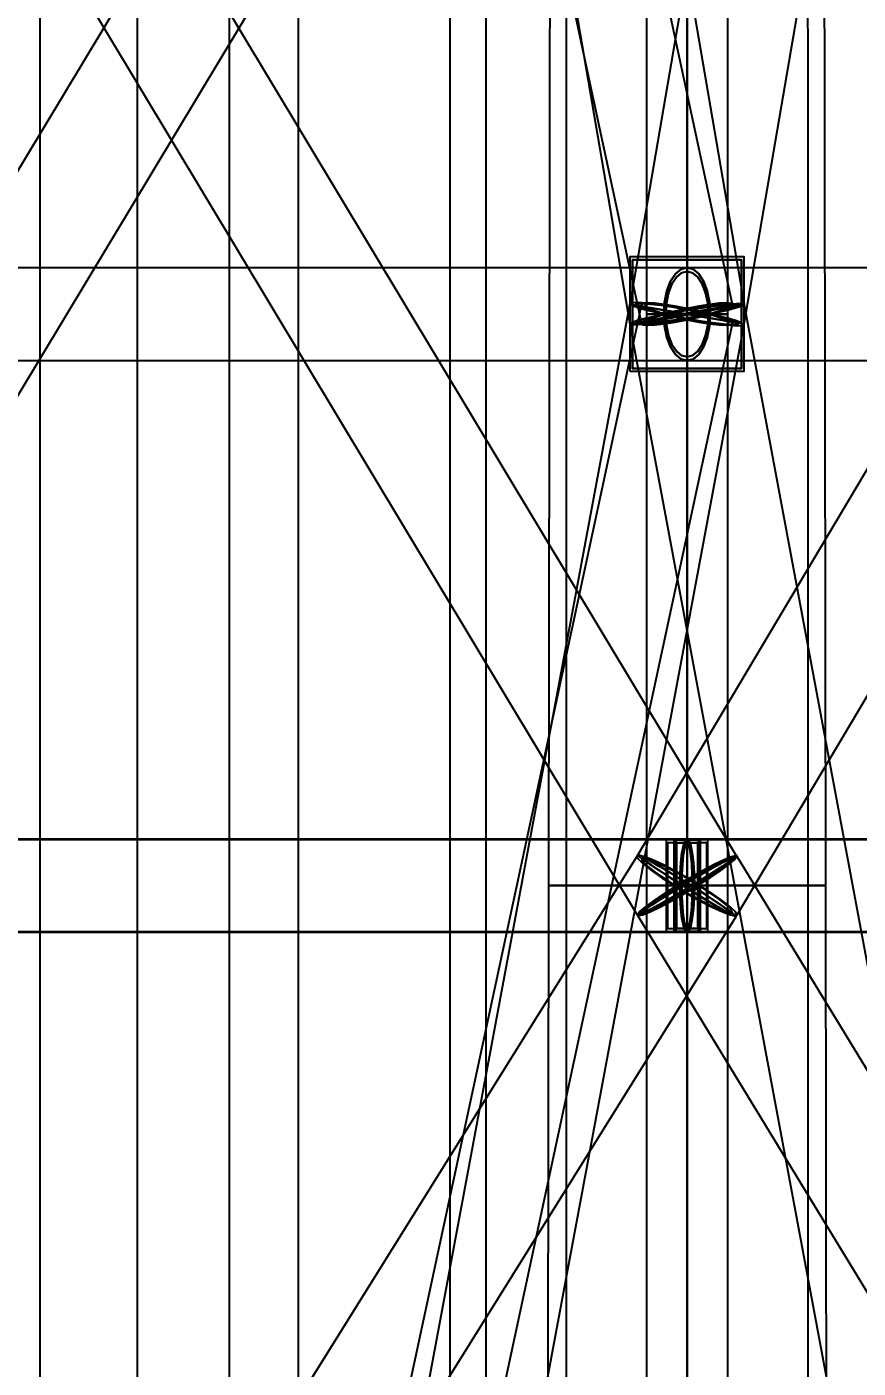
# Model space of a CAD drawing. Header units: millimetres. Extents: x -123812 to 252100, y -3000 to 639000.
# Drawn here: x -2886 to 748, y 270389 to 276257 of the extents above; entities that cross this region are included whole.
import ezdxf

# ---------------------------------------------------------------- set-up
doc = ezdxf.new("R2010")
doc.units = ezdxf.units.MM
for name, color, linetype, lineweight in [('D-BMK-AXIS', 7, 'Continuous', 13), ('D-STR-CORE', 7, 'Continuous', 25), ('D-STR-DIM', 7, 'Continuous', 13), ('D-STR-STRC', 7, 'Continuous', 25)]:
    doc.layers.add(name, color=color, linetype=linetype, lineweight=lineweight)
doc.styles.add('OpenSansCondensed-Light', font='OpenSansCondensed-Light.ttf')
doc.styles.add('TOWER_UNICODE', font='Arial Unicode.ttf')
doc.dimstyles.new('EZDXF', dxfattribs={"dimtxt": 0.25, "dimasz": 0.175, "dimexe": 0.375, "dimexo": 0.125, "dimgap": 0.1, "dimtad": 1, "dimlfac": 100, "dimzin": 12, "dimdsep": 46, "dimtxsty": 'OpenSansCondensed-Light', "dimblk": 'ARCHTICK', "dimcen": 2.5, "dimazin": 3, "dimtfac": 0.5, "dimtmove": 2, "dimatfit": 3})

# ---------------------------------------------------------------- blocks, each defined once
blk = doc.blocks.new('_ARCHTICK')
at = {"color": 0, "linetype": 'BYBLOCK', "const_width": 0.15}
blk.add_lwpolyline([(-0.5, -0.5), (0.5, 0.5)], dxfattribs=at)

msp = doc.modelspace()

# ---------------------------------------------------------------- linework, layer by layer
at = {"layer": 'D-BMK-AXIS'}
msp.add_line((0, -3000), (0, 639000), dxfattribs=at)
at = {"layer": 'D-STR-CORE'}
for points in [[(-3464.1, 100000), (-3464.1, 375000), (-2404.2, 375000), (-2404.2, 100000)], [(-3464.1, 100000), (-3464.1, 375000), (-2404.2, 375000), (-2404.2, 100000)], [(-2828.4, 100000), (-2828.4, 375000), (-1700, 375000), (-1700, 100000)], [(-2828.4, 100000), (-2828.4, 375000), (-1700, 375000), (-1700, 100000)], [(-2000, 100000), (-2000, 375000), (-880, 375000), (-880, 100000)], [(-2000, 100000), (-2000, 375000), (-880, 375000), (-880, 100000)], [(-1035.3, 100000), (-1035.3, 375000), (0, 375000), (0, 100000)], [(-1035.3, 100000), (-1035.3, 375000), (0, 375000), (0, 100000)], [(0, 100000), (0, 375000), (1035.3, 375000), (1035.3, 100000)], [(0, 100000), (0, 375000), (1035.3, 375000), (1035.3, 100000)]]:
    msp.add_lwpolyline(points, close=True, dxfattribs=at)
at = {"layer": 'D-STR-STRC'}
for points in [[(-5568.1, 299958), (-198.7, 274958), (-192, 274952.9), (-172.1, 274951.1), (-140.5, 274952.6), (-99.4, 274957.3), (-51.4, 274965), (0, 274975), (51.4, 274986.7), (99.4, 274999.4), (140.5, 275012), (172.1, 275023.9), (192, 275034.1), (198.7, 275042), (-5170.6, 300042)], [(-4535.1, 299957.3), (-250.4, 274957.3), (-241.8, 274954.3), (-216.8, 274954.4), (-177, 274957.6), (-125.2, 274963.7), (-64.8, 274972.3), (0, 274982.7), (64.8, 274994.4), (125.2, 275006.4), (177, 275018), (216.8, 275028.4), (241.8, 275036.8), (250.4, 275042.7), (-4034.4, 300042.7)], [(4034.4, 300042.9), (-250.3, 275042.9), (-241.8, 275041.4), (-216.8, 275037.1), (-177, 275030.3), (-125.2, 275021.4), (-64.8, 275011), (0, 274999.9), (64.8, 274988.8), (125.2, 274978.5), (177, 274969.6), (216.8, 274962.8), (241.8, 274958.5), (250.3, 274957.1), (4535.1, 299957.1)], [(-216.8, 280131.3), (-4729.9, 272631.3), (-4727.7, 272626.8), (-4711, 272613.7), (-4680.7, 272592.8), (-4639.1, 272565.6), (-4588.8, 272534), (-4533.4, 272500), (-4476.6, 272466), (-4422.3, 272434.4), (-4374.2, 272407.2), (-4335.6, 272386.3), (-4309, 272373.2), (-4296.4, 272368.7), (216.8, 279868.7)], [(-4725.7, 279872.1), (-217.8, 272372.1), (-213.2, 272367.6), (-194.2, 272372.1), (-161.9, 272385.3), (-118.6, 272406.4), (-67.2, 272433.8), (-11.2, 272465.7), (45.5, 272500), (99.1, 272534.3), (146, 272566.2), (183, 272593.6), (207.4, 272614.7), (217.8, 272627.9), (-4290.2, 280127.9)], [(4236.7, 280127.7), (-218.9, 272627.7), (-211.5, 272614.5), (-189.8, 272593.5), (-155, 272566.1), (-109.8, 272534.2), (-57, 272500), (-0.4, 272465.8), (56.3, 272433.9), (109.1, 272406.5), (154.5, 272385.5), (189.4, 272372.3), (211.3, 272367.8), (218.9, 272372.3), (4674.5, 279872.3)], [(-5369.4, 274796.8), (0, 274796.8), (26.3, 274803.7), (50.8, 274824), (71.8, 274856.3), (88, 274898.4), (98.1, 274947.4), (101.6, 275000), (98.1, 275052.6), (88, 275101.6), (71.8, 275143.7), (50.8, 275176), (26.3, 275196.3), (0, 275203.2), (-5369.4, 275203.2)], [(-5369.4, 274796.8), (0, 274796.8), (26.3, 274803.7), (50.8, 274824), (71.8, 274856.3), (88, 274898.4), (98.1, 274947.4), (101.6, 275000), (98.1, 275052.6), (88, 275101.6), (71.8, 275143.7), (50.8, 275176), (26.3, 275196.3), (0, 275203.2), (-5369.4, 275203.2)], [(5369.4, 275203.2), (0, 275203.2), (-26.3, 275196.3), (-50.8, 275176), (-71.8, 275143.7), (-88, 275101.6), (-98.1, 275052.6), (-101.6, 275000), (-98.1, 274947.4), (-88, 274898.4), (-71.8, 274856.3), (-50.8, 274824), (-26.3, 274803.7), (0, 274796.8), (5369.4, 274796.8)], [(5369.4, 275203.2), (0, 275203.2), (-26.3, 275196.3), (-50.8, 275176), (-71.8, 275143.7), (-88, 275101.6), (-98.1, 275052.6), (-101.6, 275000), (-98.1, 274947.4), (-88, 274898.4), (-71.8, 274856.3), (-50.8, 274824), (-26.3, 274803.7), (0, 274796.8), (5369.4, 274796.8)], [(-5170.6, 249958), (198.7, 274958), (192, 274965.9), (172.1, 274976.1), (140.5, 274988), (99.4, 275000.6), (51.4, 275013.3), (0, 275025), (-51.4, 275035), (-99.4, 275042.7), (-140.5, 275047.4), (-172.1, 275048.9), (-192, 275047.1), (-198.7, 275042), (-5568.1, 250042)], [(-4415.2, 249953.7), (249.7, 274953.7), (241.2, 274960.7), (216.3, 274970.3), (176.6, 274982), (124.9, 274994.9), (64.6, 275008.1), (0, 275020.8), (-64.6, 275032.1), (-124.9, 275041.2), (-176.6, 275047.4), (-216.3, 275050.5), (-241.2, 275050.1), (-249.7, 275046.3), (-4914.7, 250046.3)], [(4914.6, 250046.6), (249.7, 275046.6), (241.2, 275045.9), (216.2, 275042.2), (176.6, 275035.5), (124.8, 275026.4), (64.6, 275015.6), (0, 275003.6), (-64.6, 274991.5), (-124.8, 274979.9), (-176.6, 274969.6), (-216.2, 274961.5), (-241.2, 274955.9), (-249.7, 274953.4), (4415.2, 249953.4)], [(-4590.4, 272296.8), (0, 272296.8), (6.6, 272303.7), (12.8, 272324), (18.1, 272356.3), (22.2, 272398.4), (24.8, 272447.4), (25.6, 272500), (24.8, 272552.6), (22.2, 272601.6), (18.1, 272643.7), (12.8, 272676), (6.6, 272696.3), (0, 272703.2), (-4590.4, 272703.2)], [(-4513.1, 272296.8), (0, 272296.8), (8.3, 272303.7), (16, 272324), (22.6, 272356.3), (27.6, 272398.4), (30.8, 272447.4), (31.9, 272500), (30.8, 272552.6), (27.6, 272601.6), (22.6, 272643.7), (16, 272676), (8.3, 272696.3), (0, 272703.2), (-4513.1, 272703.2)], [(4513.1, 272703.2), (0, 272703.2), (-8.3, 272696.3), (-16, 272676), (-22.6, 272643.7), (-27.6, 272601.6), (-30.8, 272552.6), (-31.9, 272500), (-30.8, 272447.4), (-27.6, 272398.4), (-22.6, 272356.3), (-16, 272324), (-8.3, 272303.7), (0, 272296.8), (4513.1, 272296.8)], [(4590.4, 272703.2), (0, 272703.2), (-6.6, 272696.3), (-12.8, 272676), (-18.1, 272643.7), (-22.2, 272601.6), (-24.8, 272552.6), (-25.6, 272500), (-24.8, 272447.4), (-22.2, 272398.4), (-18.1, 272356.3), (-12.8, 272324), (-6.6, 272303.7), (0, 272296.8), (4590.4, 272296.8)], [(-4459.4, 264865.4), (214.8, 272365.4), (212.4, 272370), (195.6, 272383.4), (165.5, 272404.8), (124.1, 272432.7), (74.2, 272465.2), (19.3, 272500), (-37, 272534.8), (-90.7, 272567.3), (-138.2, 272595.2), (-176.4, 272616.6), (-202.5, 272630), (-214.8, 272634.6), (-4888.9, 265134.6)], [(4783.1, 265132.5), (215.9, 272632.5), (202.7, 272628), (175.8, 272614.7), (136.8, 272593.7), (88.6, 272566.2), (34.3, 272534.3), (-22.4, 272500), (-77.5, 272465.7), (-127.3, 272433.8), (-168.5, 272406.3), (-198.1, 272385.3), (-214.3, 272372), (-215.9, 272367.5), (4351.3, 264867.5)]]:
    msp.add_lwpolyline(points, dxfattribs=at)
for points in [[(-177.8, 275000), (177.8, 275000), (177.8, 300000), (-177.8, 300000)], [(-177.8, 275000), (177.8, 275000), (177.8, 300000), (-177.8, 300000)], [(-606.1, 272500), (606.1, 272500), (596.2, 280000), (-596.2, 280000)], [(-606.1, 272500), (606.1, 272500), (596.2, 280000), (-596.2, 280000)], [(-529.1, 272500), (529.1, 272500), (528.4, 280000), (-528.4, 280000)], [(-250, 274750), (250, 274750), (250, 275250), (-250, 275250)], [(-250, 274750), (250, 274750), (250, 275250), (-250, 275250)], [(-238, 275238), (238, 275238), (238, 274762), (-238, 274762)], [(238, 275238), (-238, 275238), (-238, 274762), (238, 274762)], [(-101.6, 275000), (-98.1, 274947.4), (-88, 274898.4), (-71.8, 274856.3), (-50.8, 274824), (-26.3, 274803.7), (0, 274796.8), (26.3, 274803.7), (50.8, 274824), (71.8, 274856.3), (88, 274898.4), (98.1, 274947.4), (101.6, 275000), (98.1, 275052.6), (88, 275101.6), (71.8, 275143.7), (50.8, 275176), (26.3, 275196.3), (0, 275203.2), (-26.3, 275196.3), (-50.8, 275176), (-71.8, 275143.7), (-88, 275101.6), (-98.1, 275052.6)], [(-101.6, 275000), (-98.1, 274947.4), (-88, 274898.4), (-71.8, 274856.3), (-50.8, 274824), (-26.3, 274803.7), (0, 274796.8), (26.3, 274803.7), (50.8, 274824), (71.8, 274856.3), (88, 274898.4), (98.1, 274947.4), (101.6, 275000), (98.1, 275052.6), (88, 275101.6), (71.8, 275143.7), (50.8, 275176), (26.3, 275196.3), (0, 275203.2), (-26.3, 275196.3), (-50.8, 275176), (-71.8, 275143.7), (-88, 275101.6), (-98.1, 275052.6)], [(101.6, 275000), (98.1, 274947.4), (88, 274898.4), (71.8, 274856.3), (50.8, 274824), (26.3, 274803.7), (0, 274796.8), (-26.3, 274803.7), (-50.8, 274824), (-71.8, 274856.3), (-88, 274898.4), (-98.1, 274947.4), (-101.6, 275000), (-98.1, 275052.6), (-88, 275101.6), (-71.8, 275143.7), (-50.8, 275176), (-26.3, 275196.3), (0, 275203.2), (26.3, 275196.3), (50.8, 275176), (71.8, 275143.7), (88, 275101.6), (98.1, 275052.6)], [(101.6, 275000), (98.1, 274947.4), (88, 274898.4), (71.8, 274856.3), (50.8, 274824), (26.3, 274803.7), (0, 274796.8), (-26.3, 274803.7), (-50.8, 274824), (-71.8, 274856.3), (-88, 274898.4), (-98.1, 274947.4), (-101.6, 275000), (-98.1, 275052.6), (-88, 275101.6), (-71.8, 275143.7), (-50.8, 275176), (-26.3, 275196.3), (0, 275203.2), (26.3, 275196.3), (50.8, 275176), (71.8, 275143.7), (88, 275101.6), (98.1, 275052.6)], [(-93.6, 275000), (-90.4, 274951.5), (-81.1, 274906.4), (-66.2, 274867.6), (-46.8, 274837.9), (-24.2, 274819.2), (0, 274812.8), (24.2, 274819.2), (46.8, 274837.9), (66.2, 274867.6), (81.1, 274906.4), (90.4, 274951.5), (93.6, 275000), (90.4, 275048.5), (81.1, 275093.6), (66.2, 275132.4), (46.8, 275162.1), (24.2, 275180.8), (0, 275187.2), (-24.2, 275180.8), (-46.8, 275162.1), (-66.2, 275132.4), (-81.1, 275093.6), (-90.4, 275048.5)], [(-93.6, 275000), (-90.4, 274951.5), (-81.1, 274906.4), (-66.2, 274867.6), (-46.8, 274837.9), (-24.2, 274819.2), (0, 274812.8), (24.2, 274819.2), (46.8, 274837.9), (66.2, 274867.6), (81.1, 274906.4), (90.4, 274951.5), (93.6, 275000), (90.4, 275048.5), (81.1, 275093.6), (66.2, 275132.4), (46.8, 275162.1), (24.2, 275180.8), (0, 275187.2), (-24.2, 275180.8), (-46.8, 275162.1), (-66.2, 275132.4), (-81.1, 275093.6), (-90.4, 275048.5)], [(93.6, 275000), (90.4, 274951.5), (81.1, 274906.4), (66.2, 274867.6), (46.8, 274837.9), (24.2, 274819.2), (0, 274812.8), (-24.2, 274819.2), (-46.8, 274837.9), (-66.2, 274867.6), (-81.1, 274906.4), (-90.4, 274951.5), (-93.6, 275000), (-90.4, 275048.5), (-81.1, 275093.6), (-66.2, 275132.4), (-46.8, 275162.1), (-24.2, 275180.8), (0, 275187.2), (24.2, 275180.8), (46.8, 275162.1), (66.2, 275132.4), (81.1, 275093.6), (90.4, 275048.5)], [(93.6, 275000), (90.4, 274951.5), (81.1, 274906.4), (66.2, 274867.6), (46.8, 274837.9), (24.2, 274819.2), (0, 274812.8), (-24.2, 274819.2), (-46.8, 274837.9), (-66.2, 274867.6), (-81.1, 274906.4), (-90.4, 274951.5), (-93.6, 275000), (-90.4, 275048.5), (-81.1, 275093.6), (-66.2, 275132.4), (-46.8, 275162.1), (-24.2, 275180.8), (0, 275187.2), (24.2, 275180.8), (46.8, 275162.1), (66.2, 275132.4), (81.1, 275093.6), (90.4, 275048.5)], [(0, 275017.3), (-64.8, 275005.6), (-125.2, 274993.6), (-177, 274982), (-216.8, 274971.6), (-241.8, 274963.2), (-250.4, 274957.3), (-241.8, 274954.3), (-216.8, 274954.4), (-177, 274957.6), (-125.2, 274963.7), (-64.8, 274972.3), (0, 274982.7), (64.8, 274994.4), (125.2, 275006.4), (177, 275018), (216.8, 275028.4), (241.8, 275036.8), (250.4, 275042.7), (241.8, 275045.7), (216.8, 275045.6), (177, 275042.4), (125.2, 275036.3), (64.8, 275027.7)], [(0, 275000.1), (-64.8, 275011.2), (-125.2, 275021.5), (-177, 275030.4), (-216.8, 275037.2), (-241.8, 275041.5), (-250.3, 275042.9), (-241.8, 275041.4), (-216.8, 275037.1), (-177, 275030.3), (-125.2, 275021.4), (-64.8, 275011), (0, 274999.9), (64.8, 274988.8), (125.2, 274978.5), (177, 274969.6), (216.8, 274962.8), (241.8, 274958.5), (250.3, 274957.1), (241.8, 274958.6), (216.8, 274962.9), (177, 274969.7), (125.2, 274978.6), (64.8, 274989)], [(0, 275020.8), (-64.6, 275032.1), (-124.9, 275041.2), (-176.6, 275047.4), (-216.3, 275050.5), (-241.2, 275050.1), (-249.7, 275046.3), (-241.2, 275039.3), (-216.3, 275029.7), (-176.6, 275018), (-124.9, 275005.1), (-64.6, 274991.9), (0, 274979.2), (64.6, 274967.9), (124.9, 274958.8), (176.6, 274952.6), (216.3, 274949.5), (241.2, 274949.9), (249.7, 274953.7), (241.2, 274960.7), (216.3, 274970.3), (176.6, 274982), (124.9, 274994.9), (64.6, 275008.1)], [(0, 275003.6), (-64.6, 274991.5), (-124.8, 274979.9), (-176.6, 274969.6), (-216.2, 274961.5), (-241.2, 274955.9), (-249.7, 274953.4), (-241.2, 274954.1), (-216.2, 274957.8), (-176.6, 274964.5), (-124.8, 274973.6), (-64.6, 274984.4), (0, 274996.4), (64.6, 275008.5), (124.8, 275020.1), (176.6, 275030.4), (216.2, 275038.5), (241.2, 275044.1), (249.7, 275046.6), (241.2, 275045.9), (216.2, 275042.2), (176.6, 275035.5), (124.8, 275026.4), (64.6, 275015.6)], [(0, 275015.6), (-58.4, 275005.1), (-112.9, 274994.2), (-159.6, 274983.8), (-195.5, 274974.4), (-218, 274966.8), (-225.7, 274961.5), (-218, 274958.8), (-195.5, 274958.9), (-159.6, 274961.8), (-112.9, 274967.3), (-58.4, 274975), (0, 274984.4), (58.4, 274994.9), (112.9, 275005.8), (159.6, 275016.2), (195.5, 275025.6), (218, 275033.2), (225.7, 275038.5), (218, 275041.2), (195.5, 275041.1), (159.6, 275038.2), (112.9, 275032.7), (58.4, 275025)], [(0, 275000.1), (-58.4, 275010.1), (-112.9, 275019.4), (-159.6, 275027.4), (-195.5, 275033.5), (-218, 275037.4), (-225.7, 275038.7), (-218, 275037.3), (-195.5, 275033.5), (-159.6, 275027.3), (-112.9, 275019.3), (-58.4, 275009.9), (0, 274999.9), (58.4, 274989.9), (112.9, 274980.6), (159.6, 274972.6), (195.5, 274966.5), (218, 274962.6), (225.7, 274961.3), (218, 274962.7), (195.5, 274966.5), (159.6, 274972.7), (112.9, 274980.7), (58.4, 274990.1)], [(0, 275018.8), (-58.3, 275028.9), (-112.6, 275037.1), (-159.2, 275042.8), (-195, 275045.5), (-217.5, 275045.2), (-225.1, 275041.7), (-217.5, 275035.5), (-195, 275026.8), (-159.2, 275016.2), (-112.6, 275004.6), (-58.3, 274992.7), (0, 274981.2), (58.3, 274971.1), (112.6, 274962.9), (159.2, 274957.2), (195, 274954.5), (217.5, 274954.8), (225.1, 274958.3), (217.5, 274964.5), (195, 274973.2), (159.2, 274983.8), (112.6, 274995.4), (58.3, 275007.3)], [(0, 275003.3), (-58.3, 274992.3), (-112.6, 274981.8), (-159.2, 274972.6), (-195, 274965.3), (-217.4, 274960.3), (-225.1, 274958), (-217.4, 274958.6), (-195, 274962), (-159.2, 274968), (-112.6, 274976.2), (-58.3, 274986), (0, 274996.7), (58.3, 275007.7), (112.6, 275018.2), (159.2, 275027.4), (195, 275034.7), (217.4, 275039.7), (225.1, 275042), (217.4, 275041.4), (195, 275038), (159.2, 275032), (112.6, 275023.8), (58.3, 275014)], [(0, 275025), (-51.4, 275035), (-99.4, 275042.7), (-140.5, 275047.4), (-172.1, 275048.9), (-192, 275047.1), (-198.7, 275042), (-192, 275034.1), (-172.1, 275023.9), (-140.5, 275012), (-99.4, 274999.4), (-51.4, 274986.7), (0, 274975), (51.4, 274965), (99.4, 274957.3), (140.5, 274952.6), (172.1, 274951.1), (192, 274952.9), (198.7, 274958), (192, 274965.9), (172.1, 274976.1), (140.5, 274988), (99.4, 275000.6), (51.4, 275013.3)], [(0, 275025), (-51.4, 275013.3), (-99.4, 275000.6), (-140.5, 274988), (-172.1, 274976.1), (-192, 274965.9), (-198.7, 274958), (-192, 274952.9), (-172.1, 274951.1), (-140.5, 274952.6), (-99.4, 274957.3), (-51.4, 274965), (0, 274975), (51.4, 274986.7), (99.4, 274999.4), (140.5, 275012), (172.1, 275023.9), (192, 275034.1), (198.7, 275042), (192, 275047.1), (172.1, 275048.9), (140.5, 275047.4), (99.4, 275042.7), (51.4, 275035)], [(0, 275023), (-47.4, 275032.3), (-91.5, 275039.3), (-129.5, 275043.7), (-158.6, 275045.1), (-176.8, 275043.4), (-183.1, 275038.7), (-176.8, 275031.4), (-158.6, 275022), (-129.5, 275011.1), (-91.5, 274999.4), (-47.4, 274987.8), (0, 274977), (47.4, 274967.7), (91.5, 274960.7), (129.5, 274956.3), (158.6, 274954.9), (176.8, 274956.6), (183.1, 274961.3), (176.8, 274968.6), (158.6, 274978), (129.5, 274988.9), (91.5, 275000.6), (47.4, 275012.2)], [(0, 275023), (-47.4, 275012.2), (-91.5, 275000.6), (-129.5, 274988.9), (-158.6, 274978), (-176.8, 274968.6), (-183.1, 274961.3), (-176.8, 274956.6), (-158.6, 274954.9), (-129.5, 274956.3), (-91.5, 274960.7), (-47.4, 274967.7), (0, 274977), (47.4, 274987.8), (91.5, 274999.4), (129.5, 275011.1), (158.6, 275022), (176.8, 275031.4), (183.1, 275038.7), (176.8, 275043.4), (158.6, 275045.1), (129.5, 275043.7), (91.5, 275039.3), (47.4, 275032.3)], [(-177.8, 250000), (177.8, 250000), (177.8, 275000), (-177.8, 275000)], [(177.8, 275000), (171.7, 275000), (154, 275000), (125.7, 275000), (88.9, 275000), (46, 275000), (0, 275000), (-46, 275000), (-88.9, 275000), (-125.7, 275000), (-154, 275000), (-171.7, 275000), (-177.8, 275000), (-171.7, 275000), (-154, 275000), (-125.7, 275000), (-88.9, 275000), (-46, 275000), (0, 275000), (46, 275000), (88.9, 275000), (125.7, 275000), (154, 275000), (171.7, 275000)], [(-177.8, 250000), (177.8, 250000), (177.8, 275000), (-177.8, 275000)], [(177.8, 275000), (171.7, 275000), (154, 275000), (125.7, 275000), (88.9, 275000), (46, 275000), (0, 275000), (-46, 275000), (-88.9, 275000), (-125.7, 275000), (-154, 275000), (-171.7, 275000), (-177.8, 275000), (-171.7, 275000), (-154, 275000), (-125.7, 275000), (-88.9, 275000), (-46, 275000), (0, 275000), (46, 275000), (88.9, 275000), (125.7, 275000), (154, 275000), (171.7, 275000)], [(-8069.7, 272300), (49.8, 272300), (49.8, 272700), (-8069.7, 272700)], [(-7971.6, 272300), (91.3, 272300), (91.3, 272700), (-7971.6, 272700)], [(-7937.2, 272300), (56.9, 272300), (56.9, 272700), (-7937.2, 272700)], [(91.3, 272700), (-91.3, 272700), (-91.3, 272300), (91.3, 272300)], [(85.8, 272688), (-85.8, 272688), (-85.8, 272312), (85.8, 272312)], [(56.9, 272700), (-56.9, 272700), (-56.9, 272300), (56.9, 272300)], [(-56.9, 272300), (7937.2, 272300), (7937.2, 272700), (-56.9, 272700)], [(-56.9, 272700), (56.9, 272700), (56.9, 272300), (-56.9, 272300)], [(53.5, 272688), (-53.5, 272688), (-53.5, 272312), (53.5, 272312)], [(-53.5, 272688), (53.5, 272688), (53.5, 272312), (-53.5, 272312)], [(49.8, 272700), (-49.8, 272700), (-49.8, 272300), (49.8, 272300)], [(-49.8, 272300), (8069.7, 272300), (8069.7, 272700), (-49.8, 272700)], [(-49.8, 272700), (49.8, 272700), (49.8, 272300), (-49.8, 272300)], [(46.9, 272688), (-46.9, 272688), (-46.9, 272312), (46.9, 272312)], [(-46.9, 272688), (46.9, 272688), (46.9, 272312), (-46.9, 272312)], [(-31.9, 272500), (-30.8, 272447.4), (-27.6, 272398.4), (-22.6, 272356.3), (-16, 272324), (-8.3, 272303.7), (0, 272296.8), (8.3, 272303.7), (16, 272324), (22.6, 272356.3), (27.6, 272398.4), (30.8, 272447.4), (31.9, 272500), (30.8, 272552.6), (27.6, 272601.6), (22.6, 272643.7), (16, 272676), (8.3, 272696.3), (0, 272703.2), (-8.3, 272696.3), (-16, 272676), (-22.6, 272643.7), (-27.6, 272601.6), (-30.8, 272552.6)], [(31.9, 272500), (30.8, 272447.4), (27.6, 272398.4), (22.6, 272356.3), (16, 272324), (8.3, 272303.7), (0, 272296.8), (-8.3, 272303.7), (-16, 272324), (-22.6, 272356.3), (-27.6, 272398.4), (-30.8, 272447.4), (-31.9, 272500), (-30.8, 272552.6), (-27.6, 272601.6), (-22.6, 272643.7), (-16, 272676), (-8.3, 272696.3), (0, 272703.2), (8.3, 272696.3), (16, 272676), (22.6, 272643.7), (27.6, 272601.6), (30.8, 272552.6)], [(-29.4, 272500), (-28.4, 272451.5), (-25.5, 272406.4), (-20.8, 272367.6), (-14.7, 272337.9), (-7.6, 272319.2), (0, 272312.8), (7.6, 272319.2), (14.7, 272337.9), (20.8, 272367.6), (25.5, 272406.4), (28.4, 272451.5), (29.4, 272500), (28.4, 272548.5), (25.5, 272593.6), (20.8, 272632.4), (14.7, 272662.1), (7.6, 272680.8), (0, 272687.2), (-7.6, 272680.8), (-14.7, 272662.1), (-20.8, 272632.4), (-25.5, 272593.6), (-28.4, 272548.5)], [(29.4, 272500), (28.4, 272451.5), (25.5, 272406.4), (20.8, 272367.6), (14.7, 272337.9), (7.6, 272319.2), (0, 272312.8), (-7.6, 272319.2), (-14.7, 272337.9), (-20.8, 272367.6), (-25.5, 272406.4), (-28.4, 272451.5), (-29.4, 272500), (-28.4, 272548.5), (-25.5, 272593.6), (-20.8, 272632.4), (-14.7, 272662.1), (-7.6, 272680.8), (0, 272687.2), (7.6, 272680.8), (14.7, 272662.1), (20.8, 272632.4), (25.5, 272593.6), (28.4, 272548.5)], [(-25.6, 272500), (-24.8, 272447.4), (-22.2, 272398.4), (-18.1, 272356.3), (-12.8, 272324), (-6.6, 272303.7), (0, 272296.8), (6.6, 272303.7), (12.8, 272324), (18.1, 272356.3), (22.2, 272398.4), (24.8, 272447.4), (25.6, 272500), (24.8, 272552.6), (22.2, 272601.6), (18.1, 272643.7), (12.8, 272676), (6.6, 272696.3), (0, 272703.2), (-6.6, 272696.3), (-12.8, 272676), (-18.1, 272643.7), (-22.2, 272601.6), (-24.8, 272552.6)], [(25.6, 272500), (24.8, 272447.4), (22.2, 272398.4), (18.1, 272356.3), (12.8, 272324), (6.6, 272303.7), (0, 272296.8), (-6.6, 272303.7), (-12.8, 272324), (-18.1, 272356.3), (-22.2, 272398.4), (-24.8, 272447.4), (-25.6, 272500), (-24.8, 272552.6), (-22.2, 272601.6), (-18.1, 272643.7), (-12.8, 272676), (-6.6, 272696.3), (0, 272703.2), (6.6, 272696.3), (12.8, 272676), (18.1, 272643.7), (22.2, 272601.6), (24.8, 272552.6)], [(-23.6, 272500), (-22.8, 272451.5), (-20.5, 272406.4), (-16.7, 272367.6), (-11.8, 272337.9), (-6.1, 272319.2), (0, 272312.8), (6.1, 272319.2), (11.8, 272337.9), (16.7, 272367.6), (20.5, 272406.4), (22.8, 272451.5), (23.6, 272500), (22.8, 272548.5), (20.5, 272593.6), (16.7, 272632.4), (11.8, 272662.1), (6.1, 272680.8), (0, 272687.2), (-6.1, 272680.8), (-11.8, 272662.1), (-16.7, 272632.4), (-20.5, 272593.6), (-22.8, 272548.5)], [(23.6, 272500), (22.8, 272451.5), (20.5, 272406.4), (16.7, 272367.6), (11.8, 272337.9), (6.1, 272319.2), (0, 272312.8), (-6.1, 272319.2), (-11.8, 272337.9), (-16.7, 272367.6), (-20.5, 272406.4), (-22.8, 272451.5), (-23.6, 272500), (-22.8, 272548.5), (-20.5, 272593.6), (-16.7, 272632.4), (-11.8, 272662.1), (-6.1, 272680.8), (0, 272687.2), (6.1, 272680.8), (11.8, 272662.1), (16.7, 272632.4), (20.5, 272593.6), (22.8, 272548.5)], [(-57, 272500), (-0.4, 272465.8), (56.3, 272433.9), (109.1, 272406.5), (154.5, 272385.5), (189.4, 272372.3), (211.3, 272367.8), (218.9, 272372.3), (211.5, 272385.5), (189.8, 272406.5), (155, 272433.9), (109.8, 272465.8), (57, 272500), (0.4, 272534.2), (-56.3, 272566.1), (-109.1, 272593.5), (-154.5, 272614.5), (-189.4, 272627.7), (-211.3, 272632.2), (-218.9, 272627.7), (-211.5, 272614.5), (-189.8, 272593.5), (-155, 272566.1), (-109.8, 272534.2)], [(45.5, 272500), (-11.2, 272465.7), (-67.2, 272433.8), (-118.6, 272406.4), (-161.9, 272385.3), (-194.2, 272372.1), (-213.2, 272367.6), (-217.8, 272372.1), (-207.4, 272385.3), (-183, 272406.4), (-146, 272433.8), (-99.1, 272465.7), (-45.5, 272500), (11.2, 272534.3), (67.2, 272566.2), (118.6, 272593.6), (161.9, 272614.7), (194.2, 272627.9), (213.2, 272632.4), (217.8, 272627.9), (207.4, 272614.7), (183, 272593.6), (146, 272566.2), (99.1, 272534.3)], [(22.4, 272500), (-34.3, 272465.7), (-88.6, 272433.8), (-136.8, 272406.3), (-175.8, 272385.3), (-202.7, 272372), (-215.9, 272367.5), (-214.3, 272372), (-198.1, 272385.3), (-168.5, 272406.3), (-127.3, 272433.8), (-77.5, 272465.7), (-22.4, 272500), (34.3, 272534.3), (88.6, 272566.2), (136.8, 272593.7), (175.8, 272614.7), (202.7, 272628), (215.9, 272632.5), (214.3, 272628), (198.1, 272614.7), (168.5, 272593.7), (127.3, 272566.2), (77.5, 272534.3)], [(-19.3, 272500), (37, 272465.2), (90.7, 272432.7), (138.2, 272404.8), (176.4, 272383.4), (202.5, 272370), (214.8, 272365.4), (212.4, 272370), (195.6, 272383.4), (165.5, 272404.8), (124.1, 272432.7), (74.2, 272465.2), (19.3, 272500), (-37, 272534.8), (-90.7, 272567.3), (-138.2, 272595.2), (-176.4, 272616.6), (-202.5, 272630), (-214.8, 272634.6), (-212.4, 272630), (-195.6, 272616.6), (-165.5, 272595.2), (-124.1, 272567.3), (-74.2, 272534.8)], [(-51.4, 272500), (-0.3, 272469.1), (50.8, 272440.4), (98.4, 272415.7), (139.3, 272396.8), (170.7, 272384.9), (190.5, 272380.8), (197.4, 272384.9), (190.7, 272396.8), (171.1, 272415.7), (139.8, 272440.4), (99, 272469.1), (51.4, 272500), (0.3, 272530.9), (-50.8, 272559.6), (-98.4, 272584.3), (-139.3, 272603.2), (-170.7, 272615.1), (-190.5, 272619.2), (-197.4, 272615.1), (-190.7, 272603.2), (-171.1, 272584.3), (-139.8, 272559.6), (-99, 272530.9)], [(41, 272500), (-10.1, 272469.1), (-60.6, 272440.3), (-106.9, 272415.6), (-146, 272396.6), (-175.1, 272384.7), (-192.3, 272380.6), (-196.3, 272384.7), (-187, 272396.6), (-165, 272415.6), (-131.7, 272440.3), (-89.4, 272469.1), (-41, 272500), (10.1, 272530.9), (60.6, 272559.7), (106.9, 272584.4), (146, 272603.4), (175.1, 272615.3), (192.3, 272619.4), (196.3, 272615.3), (187, 272603.4), (165, 272584.4), (131.7, 272559.7), (89.4, 272530.9)], [(20.2, 272500), (-30.9, 272469.1), (-79.8, 272440.3), (-123.4, 272415.5), (-158.5, 272396.6), (-182.8, 272384.6), (-194.6, 272380.6), (-193.2, 272384.6), (-178.6, 272396.6), (-151.9, 272415.5), (-114.8, 272440.3), (-69.9, 272469.1), (-20.2, 272500), (30.9, 272530.9), (79.8, 272559.7), (123.4, 272584.5), (158.5, 272603.4), (182.8, 272615.4), (194.6, 272619.4), (193.2, 272615.4), (178.6, 272603.4), (151.9, 272584.5), (114.8, 272559.7), (69.9, 272530.9)], [(-17.4, 272500), (33.3, 272468.6), (81.8, 272439.3), (124.6, 272414.2), (159, 272394.9), (182.5, 272382.8), (193.6, 272378.6), (191.5, 272382.8), (176.4, 272394.9), (149.2, 272414.2), (111.9, 272439.3), (66.9, 272468.6), (17.4, 272500), (-33.3, 272531.4), (-81.8, 272560.7), (-124.6, 272585.8), (-159, 272605.1), (-182.5, 272617.2), (-193.6, 272621.4), (-191.5, 272617.2), (-176.4, 272605.1), (-149.2, 272585.8), (-111.9, 272560.7), (-66.9, 272531.4)], [(-616, 265000), (616, 265000), (606.1, 272500), (-606.1, 272500)], [(-616, 265000), (616, 265000), (606.1, 272500), (-606.1, 272500)], [(606.1, 272500), (585.5, 272500), (524.9, 272500), (428.6, 272500), (303.1, 272500), (156.9, 272500), (0, 272500), (-156.9, 272500), (-303.1, 272500), (-428.6, 272500), (-524.9, 272500), (-585.5, 272500), (-606.1, 272500), (-585.5, 272500), (-524.9, 272500), (-428.6, 272500), (-303.1, 272500), (-156.9, 272500), (0, 272500), (156.9, 272500), (303.1, 272500), (428.6, 272500), (524.9, 272500), (585.5, 272500)], [(606.1, 272500), (585.5, 272500), (524.9, 272500), (428.6, 272500), (303.1, 272500), (156.9, 272500), (0, 272500), (-156.9, 272500), (-303.1, 272500), (-428.6, 272500), (-524.9, 272500), (-585.5, 272500), (-606.1, 272500), (-585.5, 272500), (-524.9, 272500), (-428.6, 272500), (-303.1, 272500), (-156.9, 272500), (0, 272500), (156.9, 272500), (303.1, 272500), (428.6, 272500), (524.9, 272500), (585.5, 272500)], [(-529.8, 265000), (529.8, 265000), (529.1, 272500), (-529.1, 272500)], [(529.1, 272500), (511.1, 272500), (458.2, 272500), (374.1, 272500), (264.5, 272500), (136.9, 272500), (0, 272500), (-136.9, 272500), (-264.5, 272500), (-374.1, 272500), (-458.2, 272500), (-511.1, 272500), (-529.1, 272500), (-511.1, 272500), (-458.2, 272500), (-374.1, 272500), (-264.5, 272500), (-136.9, 272500), (0, 272500), (136.9, 272500), (264.5, 272500), (374.1, 272500), (458.2, 272500), (511.1, 272500)], [(529.1, 272500), (511.1, 272500), (458.2, 272500), (374.1, 272500), (264.5, 272500), (136.9, 272500), (0, 272500), (-136.9, 272500), (-264.5, 272500), (-374.1, 272500), (-458.2, 272500), (-511.1, 272500), (-529.1, 272500), (-511.1, 272500), (-458.2, 272500), (-374.1, 272500), (-264.5, 272500), (-136.9, 272500), (0, 272500), (136.9, 272500), (264.5, 272500), (374.1, 272500), (458.2, 272500), (511.1, 272500)], [(486.7, 272500), (470.1, 272500), (421.5, 272500), (344.1, 272500), (243.3, 272500), (126, 272500), (0, 272500), (-126, 272500), (-243.3, 272500), (-344.1, 272500), (-421.5, 272500), (-470.1, 272500), (-486.7, 272500), (-470.1, 272500), (-421.5, 272500), (-344.1, 272500), (-243.3, 272500), (-126, 272500), (0, 272500), (126, 272500), (243.3, 272500), (344.1, 272500), (421.5, 272500), (470.1, 272500)], [(486.7, 272500), (470.1, 272500), (421.5, 272500), (344.1, 272500), (243.3, 272500), (126, 272500), (0, 272500), (-126, 272500), (-243.3, 272500), (-344.1, 272500), (-421.5, 272500), (-470.1, 272500), (-486.7, 272500), (-470.1, 272500), (-421.5, 272500), (-344.1, 272500), (-243.3, 272500), (-126, 272500), (0, 272500), (126, 272500), (243.3, 272500), (344.1, 272500), (421.5, 272500), (470.1, 272500)]]:
    msp.add_lwpolyline(points, close=True, dxfattribs=at)

# ---------------------------------------------------------------- dimensions: what is measured, and where the dimension line sits
at = {"layer": 'D-STR-DIM'}
for base, p2 in [((-112000, 0), (0, 634000)), ((187000, 0), (0, 450000)), ((250000, 0), (0, 375000)), ((124000, 0), (0, 350000))]:
    msp.add_linear_dim(base=base, p1=(0, 0), p2=p2, angle=90, dimstyle='EZDXF', override={"dimtxt": 8400, "dimasz": 3750, "dimexe": 2100, "dimexo": 1800, "dimgap": 2100, "dimtad": 1, "dimdec": 0, "dimlfac": 1, "dimlunit": 2, "dimtxsty": 'TOWER_UNICODE', "dimclrd": 7, "dimclre": 7, "dimclrt": 7}, dxfattribs=at).render()

doc.saveas('drawing.dxf')
